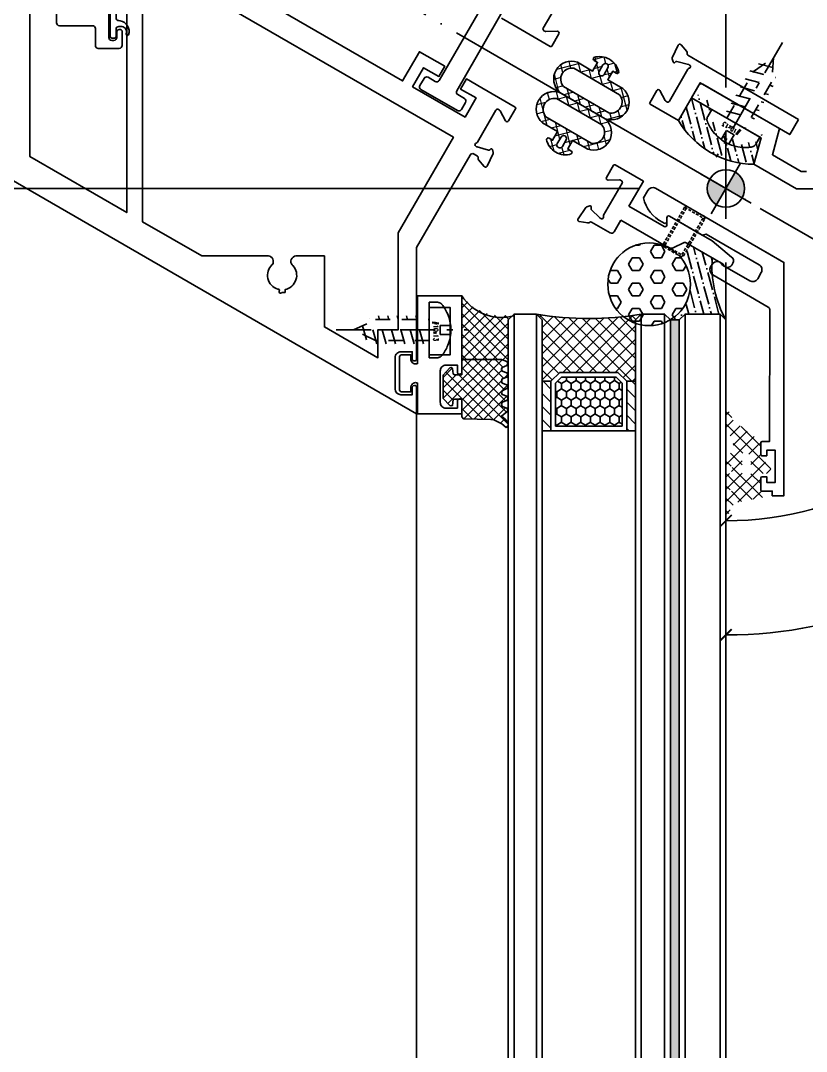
# Model space of a CAD drawing. Header units: millimetres. Extents: x -2069 to 10556, y -1036 to 8460.
# Drawn here: x 3002.9 to 3137.7, y 3566 to 3742.7 of the extents above; entities that cross this region are included whole.
import ezdxf

# ---------------------------------------------------------------- set-up
doc = ezdxf.new("R2010")
doc.units = ezdxf.units.MM
for name, pattern in [('ACAD_ISO04W100', [30, 24, -3, 0, -3]), ('CENTER-PISA', [11, 6, -2, 1, -2]), ('DASHED', [0.75, 0.5, -0.25]), ('HIDDEN-PISA', [4.5, 2.5, -2]), ('HIDDEN2', [0.1875, 0.125, -0.0625])]:
    doc.linetypes.add(name, pattern=pattern)
for name, color, linetype in [('AXIS', 1, 'ACAD_ISO04W100'), ('CW', 4, 'Continuous'), ('F-Alum', 4, 'Continuous'), ('F-center', 6, 'ACAD_ISO04W100'), ('F-Gaskets', 8, 'Continuous'), ('F-Glass', 5, 'Continuous'), ('F-seslants', 8, 'Continuous'), ('F_MISC', 8, 'Continuous'), ('GLAZING', 8, 'Continuous'), ('Hatch', 8, 'Continuous'), ('PJ', 4, 'Continuous'), ('TC', 4, 'Continuous')]:
    doc.layers.add(name, color=color, linetype=linetype)
doc.layers.add('Xref- ELE$0$Hatch', color=9, linetype='Continuous', lineweight=13)
doc.styles.add('Arial', font='arial.ttf')
doc.styles.add('F-simhei', font='')
doc.styles.add('ROMANS', font='simplex.shx', dxfattribs={"width": 0.8, "bigfont": 'hztxt.shx'})
doc.styles.get('F-simhei').set_extended_font_data('SimHei')
doc.dimstyles.new('1c', dxfattribs={"dimtxt": 3, "dimasz": 2, "dimexe": 1, "dimexo": 2, "dimgap": 1.5, "dimtad": 1, "dimdec": 0, "dimzin": 12, "dimdsep": 46, "dimtxsty": 'F-simhei', "dimblk": 'ARCHTICK', "dimcen": 1, "dimclrd": 1, "dimclre": 1, "dimclrt": 7, "dimadec": 0, "dimazin": 0, "dimtfac": 1, "dimtdec": 0, "dimtix": 1, "dimtofl": 0, "dimtmove": 0, "dimatfit": 3, "dimfxl": 1, "dimtolj": 1, "dimtzin": 0, "dimarcsym": 1})
doc.dimstyles.new('Arup4', dxfattribs={"dimscale": 5, "dimtxt": 1.2, "dimasz": 1, "dimexe": 1.5, "dimexo": 1.5, "dimgap": 1, "dimtad": 1, "dimdec": 0, "dimdsep": 46, "dimtxsty": 'Arial', "dimblk": 'OBLIQUE', "dimcen": 0, "dimclrd": 1, "dimclre": 1, "dimclrt": 7, "dimadec": 0, "dimazin": 0, "dimtfac": 1, "dimtdec": 0, "dimtix": 1, "dimtofl": 0, "dimtmove": 2, "dimatfit": 3, "dimfxl": 5, "dimtolj": 1, "dimtzin": 0, "dimlwd": -1, "dimlwe": -1, "dimarcsym": 0})
pattern_1 = [(104.9840000247482, (-34566.96264677101, 85149.19359571318), (-1.773074170029381, 1.789934143362438), [3.125, -0.625, 0, -0.625])]

# ---------------------------------------------------------------- blocks, each defined once
blk = doc.blocks.new('Xref- ELE$0$GAE0002', base_point=(-41818.77919855453, 17822.92139201999))
at = {"layer": 'Xref- ELE$0$Hatch'}
h = blk.add_hatch(dxfattribs=at)
h.set_pattern_fill('M_GASKET-PISA', color=256, pattern_type=2)
h.set_pattern_definition([(45, (-1214.761376000002, -14855.407933), (-1.060660171779821, 1.060660171779821), []), (135, (-1214.761376000002, -14855.407933), (-1.060660171779821, -1.060660171779821), [])])
edge = h.paths.add_edge_path(flags=16)
edge.add_line((-41815.07919855467, 17823.42139201995), (-41813.77919855462, 17823.42139201995))
edge.add_arc((-41813.77919855462, 17822.92139201995), 0.5, -90, 90, ccw=False)
edge.add_line((-41813.77919855462, 17822.42139201995), (-41815.07919855467, 17822.42139201995))
edge.add_arc((-41815.07919855467, 17822.92139201995), 0.5, 90, 270, ccw=False)
edge = h.paths.add_edge_path()
edge.add_line((-41813.27919855455, 17818.4213668968), (-41813.27919855462, 17821.42139201995))
edge.add_line((-41813.27919855462, 17821.42139201995), (-41814.97919855457, 17821.42139201995))
edge.add_line((-41814.97919855457, 17821.42139201995), (-41814.97919855457, 17820.72139202))
edge.add_arc((-41815.27919855458, 17820.72139201998), 0.3000000000174623, -115.05761541500061, 4.8635797611495946e-09, ccw=False)
edge.add_arc((-41813.09559109848, 17822.92139202004), 3.383607456175075, 133.070694364177, 226.9293056383509, ccw=False)
edge.add_arc((-41815.27919855466, 17825.12139202001), 0.3000000000240535, 2.084391326206969e-09, 115.0576154218833, ccw=False)
edge.add_line((-41814.97919855463, 17825.12139202002), (-41814.97919855457, 17824.42139201995))
edge.add_line((-41814.97919855457, 17824.42139201995), (-41813.27919855462, 17824.42139201995))
edge.add_line((-41813.27919855462, 17824.42139201995), (-41813.27919855468, 17827.42139201984))
edge.add_arc((-41810.27919855456, 17826.87139201984), 3.050000000114375, 10.388857815061783, 169.6111421849382, ccw=False)
edge.add_line((-41807.27919855445, 17827.42139201984), (-41807.27919855437, 17818.42139201997))
edge.add_arc((-41810.27919855451, 17818.97139202002), 3.050000000151531, 190.3888578138809, 349.6111421841629, ccw=False)
edge.add_line((-41812.07919855455, 17818.42136689683), (-41812.07919855467, 17827.42139201984))
edge.add_arc((-41810.27919855456, 17826.82523817369), 1.896153846257486, 18.324694090130095, 161.6753059098699, ccw=False)
edge.add_line((-41808.47919855445, 17827.42139201984), (-41808.47919855437, 17818.42139201996))
edge.add_arc((-41810.2791985545, 17819.01754586615), 1.896153846287313, 198.3246940877339, 341.6753059085472, ccw=False)
at = {"color": 0, "linetype": 'ByBlock'}
for points in [[(-41813.27919855455, 17818.4213668968), (-41813.27919855462, 17821.42139201995), (-41814.97919855457, 17821.42139201995), (-41814.97919855457, 17820.72139202, -0.548945891858276), (-41815.4062573781, 17820.44962731407, -0.4340790099980792), (-41815.40625737821, 17825.39315672591, -0.5489458918577889), (-41814.97919855463, 17825.12139202002), (-41814.97919855457, 17824.42139201995), (-41813.27919855462, 17824.42139201995), (-41813.27919855468, 17827.42139201984, -0.8333333333398008), (-41807.27919855445, 17827.42139201984), (-41807.27919855437, 17818.42139201997, -0.833333333342024), (-41813.27919855468, 17818.42139202007)], [(-41812.07919855455, 17818.42136689683), (-41812.07919855467, 17827.42139201984, -0.7222222222395137), (-41808.47919855445, 17827.42139201984), (-41808.47919855437, 17818.42139201996, -0.7222222222456893), (-41812.07919855467, 17818.42139202007)]]:
    blk.add_lwpolyline(points, format="xyb", dxfattribs=at)
blk.add_lwpolyline([(-41815.07919855467, 17823.42139201995), (-41813.77919855462, 17823.42139201995, -0.9999999999999999), (-41813.77919855462, 17822.42139201995), (-41815.07919855467, 17822.42139201995, -0.9999999999999999)], format="xyb", close=True, dxfattribs=at)
blk = doc.blocks.new('A$C08103915')
at = {"layer": 'Hatch'}
h = blk.add_hatch(dxfattribs=at)
h.set_pattern_fill('M_GASKET-PISA', color=256, style=0, pattern_type=2)
h.set_pattern_definition([(45, (45.74999999999977, 8.999999999998408), (-1.060660171779821, 1.060660171779821), []), (135, (45.74999999999977, 8.999999999998408), (-1.060660171779821, -1.060660171779821), [])])
edge = h.paths.add_edge_path()
edge.add_arc((-1.005758292417113, 2.700000001565058), 1.500000000000064, 269.9999999999914, 310.5724313148193)
edge.add_line((-0.03014508089836454, 1.560623478412708), (1.229683999648614, 2.639376524703948))
edge.add_arc((2.205297211167363, 1.500000001551598), 1.500000000000089, 89.99999999999142, 130.5724313148186, ccw=False)
edge.add_line((2.20529721116759, 3.000000001551598), (2.741785272946117, 3.00000000156524))
edge.add_arc((2.741785272946345, 6.00000000156524), 3.000000000000028, 269.9999999999956, 323.2382780301331)
edge.add_line((5.145179432466875, 4.204534459154274), (7.713046174758574, 7.641857975019775))
edge.add_arc((7.793159313408751, 7.58200912360553), 0.09999999999985255, 115.93827802975, 143.2382780298942, ccw=False)
edge.add_line((7.749419046879666, 7.671935699677306), (9.503507258835953, 8.525123814462859))
edge.add_arc((9.394279516007828, 8.750000003056812), 0.249999999999963, 295.9069544241082, 449.9999999998437)
edge.add_line((9.39427951600851, 9.000000003056812), (6.620583798811595, 9.000000003062269))
edge.add_line((6.620583798811595, 9.000000003062269), (4.773622509620282, 8.04671219667307))
edge.add_arc((3.62699862340969, 10.26825527831079), 2.499999999999945, 214.0621029693552, 297.299999999996, ccw=False)
edge.add_arc((1.307391891253701, 8.70000000312939), 0.2999999999997213, 34.06210296926611, 89.99999999978287)
edge.add_line((1.307391891254838, 9.000000003128662), (-1.589216802361761, 9.000000003135028))
edge.add_arc((-1.589216802362216, 8.750000003135028), 0.2499999999999152, 89.99999999989583, 256.4770942316625)
edge.add_line((-1.64767532243286, 8.506930874220416), (-0.02726917610675628, 8.096945104279257))
edge.add_arc((-0.05179766443939116, 7.999999999915417), 0.0999999999999834, -90.00000000013023, 75.80132993312759, ccw=False)
edge.add_line((-0.05179766443961853, 7.899999999915053), (-0.108955418213327, 7.899999999915053))
edge.add_arc((-0.1089554182137817, 10.39999999991505), 2.499999999999434, 215.2344178976467, 270.00000000001046, ccw=False)
edge.add_arc((-2.2326314786485, 8.900000003135574), 0.1000000000007252, 35.234417898605, 90.00000000078164)
edge.add_line((-2.232631478649864, 9.000000003135938), (-4.881168839528527, 9.000000003142304))
edge.add_arc((-4.881168839528982, 8.750000003142304), 0.2500000000000154, 89.99999999989578, 256.4770942317193)
edge.add_line((-4.939627359599399, 8.506930874227692), (-3.319221213273295, 8.096945104286533))
edge.add_arc((-3.34374970160593, 7.999999999922693), 0.0999999999999834, -90.00000000013023, 75.80132993312759, ccw=False)
edge.add_line((-3.343749701606157, 7.899999999922329), (-3.400907455379411, 7.899999999922329))
edge.add_arc((-3.400907455379865, 10.39999999992233), 2.499999999999949, 214.3262280799825, 270.0000000000104, ccw=False)
edge.add_arc((-5.548092091564513, 8.933849210224253), 0.1000000000000372, 34.32622808016425, 110.1544525972612)
edge.add_arc((-6.443927377176806, 11.37464398673728), 2.499999999999543, 265.3665045616222, 290.154452597025, ccw=False)
edge.add_line((-6.645881460149894, 8.88281442828611), (-8.091786761774756, 9.000000003144123))
edge.add_arc((-8.111982170071997, 8.750817047299279), 0.2499999999999778, 85.36650456163848, 250.7880419743665)
edge.add_line((-8.194248104436383, 8.514740119067937), (-7.412072788158412, 8.239907198840228))
edge.add_arc((-8.075076055456293, 6.352997909141777), 1.999999999999966, 8.473551534714375, 70.64005609634751, ccw=False)
edge.add_line((-6.096908078050546, 6.64770361517094), (-5.244518011203127, 2.024790390883936))
edge.add_arc((-4.749999999999773, 2.098627621301603), 0.5000000000001517, 188.4921821239047, 359.9999999997688)
edge.add_line((-4.249999999999773, 2.098627621299784), (-4.249999999999773, 2.700000001565058))
edge.add_arc((-3.949999999999818, 2.700000001565058), 0.3000000000000682, 90, 180.0000000000217, ccw=False)
edge.add_line((-3.949999999999818, 3.00000000156524), (-1.55130166063168, 3.00000000156524))
edge.add_arc((-1.55130166063168, 2.700000001565058), 0.3000000000000966, 2.7114310796605423e-11, 90, ccw=False)
edge.add_line((-1.251301660631498, 2.700000001565058), (-1.251301660631498, 1.400000001564877))
edge.add_arc((-1.051301660631452, 1.400000001564877), 0.1999999999999602, 180.0000000000408, 270)
edge.add_line((-1.051301660631452, 1.200000001565058), (-1.00575829241734, 1.200000001565058))
edge = h.paths.add_edge_path(flags=16)
edge.add_arc((-1.310476532774146, 5.200000001565058), 0.4999999999999456, 188.3111422397304, 269.9999999999739)
edge.add_line((-1.310476532774373, 4.700000001565058), (1.520024613216037, 4.700000001565058))
edge.add_arc((1.520024613216037, 5.200000001565058), 0.4999999999999762, 270, 323.238278030144)
edge.add_line((1.920590306469421, 4.900755744496564), (2.29411737345049, 5.400755744496564))
edge.add_arc((1.893551680196879, 5.700000001565058), 0.5000000000000022, 323.2382780301569, 450)
edge.add_line((1.893551680196879, 6.200000001565058), (-1.456559369031083, 6.200000001565058))
edge.add_arc((-1.456559369031311, 5.700000001565058), 0.4999999999998603, 89.99999999997395, 188.3111422397347)
edge.add_line((-1.95130821782368, 5.627725686498707), (-1.80522538156697, 5.127725686498707))
blk = doc.blocks.new('A$C57E61DF8')
at = {"layer": 'GLAZING'}
h = blk.add_hatch(dxfattribs=at)
h.set_pattern_fill('ANSI37', color=256, scale=10)
h.set_pattern_definition([(45, (33510.59369597723, 50850.56907076713), (-0.8838834764831844, 0.8838834764831844), []), (135, (33510.59369597723, 50850.56907076713), (-0.8838834764831844, -0.8838834764831843), [])])
h.paths.add_polyline_path([(0, -11.16902688858681), (-0.2901045945036458, -10.95144844270544), (-0.652735337644117, -10.1536608078095), (-0.9428399321477627, -10.0086085105504), (-1.305470675288234, -10.1536608078095), (-1.59557526979188, -10.95144844270544), (-1.958206012932351, -11.16902688858681), (-2.320836756065546, -10.95144844270544), (-2.610941350576468, -10.1536608078095), (-2.973572093709663, -10.0086085105504), (-3.336202836850134, -10.1536608078095), (-3.62630743135378, -10.95144844270544), (-3.988938174494251, -11.16902688858681), (-4.279042768997897, -10.95144844270544), (-5.004304255271563, -10.0086085105504), (-5.511987295663857, -10.66134384819452), (-6.164722633307974, -11.16902688858681), (-6.599879525070719, -11.16902688858681), (-6.889984119574365, -11.02397459133499), (-6.962510268203914, -10.80639614545362), (-6.309774930559797, -10.08113465917995), (-5.65703959291568, -8.703137835262169), (-5.584513444286131, -8.195454794869875), (-5.439461147034308, -3.481255134109233), (-5.149356552523386, -3.191150539598311), (-2.103258310184174, -3.191150539598311), (-2.103258310184174, -1.958206012939627), (-2.175784458813723, -1.740627567058254), (-3.191150539591035, -1.595575269799156), (-3.263676688220585, -1.377996823917783), (-3.191150539591035, -1.160418378036411), (-1.958206012932351, 0), (0, 0), (2.0307321615619, 0), (3.263676688227861, -1.160418378036411), (3.336202836850134, -1.377996823917783), (3.191150539598311, -1.595575269799156), (2.248310607443273, -1.740627567058254), (2.10325831019145, -1.958206012939627), (2.10325831019145, -3.191150539598311), (4.424095066256996, -3.191150539598311), (4.714199660767918, -3.481255134109233), (4.714199660767918, -10.0086085105504), (4.351568917634722, -10.95144844270544), (3.988938174494251, -11.16902688858681), (4.061464323123801, -11.16902688858681), (3.698833579990605, -10.95144844270544), (3.336202836850134, -10.1536608078095), (3.046098242346488, -10.0086085105504), (2.683467499206017, -10.1536608078095), (2.393362904702371, -10.95144844270544), (2.0307321615619, -11.16902688858681), (1.668101418428705, -10.95144844270544), (1.377996823917783, -10.1536608078095), (1.015366080784588, -10.0086085105504), (0.652735337644117, -10.1536608078095), (0.3626307431404712, -10.95144844270544)])
at = {"layer": 'GLAZING', "flags": 128}
blk.add_lwpolyline([(0, -11.16902688858681), (-0.2901045945036458, -10.95144844270544), (-0.652735337644117, -10.1536608078095), (-0.9428399321477627, -10.0086085105504), (-1.305470675288234, -10.1536608078095), (-1.59557526979188, -10.95144844270544), (-1.958206012932351, -11.16902688858681), (-2.320836756065546, -10.95144844270544), (-2.610941350576468, -10.1536608078095), (-2.973572093709663, -10.0086085105504), (-3.336202836850134, -10.1536608078095), (-3.62630743135378, -10.95144844270544), (-3.988938174494251, -11.16902688858681), (-4.279042768997897, -10.95144844270544), (-5.004304255271563, -10.0086085105504), (-5.511987295663857, -10.66134384819452), (-6.164722633307974, -11.16902688858681), (-6.599879525070719, -11.16902688858681), (-6.889984119574365, -11.02397459133499), (-6.962510268203914, -10.80639614545362), (-6.309774930559797, -10.08113465917995), (-5.65703959291568, -8.703137835262169), (-5.584513444286131, -8.195454794869875), (-5.439461147034308, -3.481255134109233), (-5.149356552523386, -3.191150539598311), (-2.103258310184174, -3.191150539598311), (-2.103258310184174, -1.958206012939627), (-2.175784458813723, -1.740627567058254), (-3.191150539591035, -1.595575269799156), (-3.263676688220585, -1.377996823917783), (-3.191150539591035, -1.160418378036411), (-1.958206012932351, 0), (0, 0), (2.0307321615619, 0), (3.263676688227861, -1.160418378036411), (3.336202836850134, -1.377996823917783), (3.191150539598311, -1.595575269799156), (2.248310607443273, -1.740627567058254), (2.10325831019145, -1.958206012939627), (2.10325831019145, -3.191150539598311), (4.424095066256996, -3.191150539598311), (4.714199660767918, -3.481255134109233), (4.714199660767918, -10.0086085105504), (4.351568917634722, -10.95144844270544), (3.988938174494251, -11.16902688858681), (4.061464323123801, -11.16902688858681), (3.698833579990605, -10.95144844270544), (3.336202836850134, -10.1536608078095), (3.046098242346488, -10.0086085105504), (2.683467499206017, -10.1536608078095), (2.393362904702371, -10.95144844270544), (2.0307321615619, -11.16902688858681), (1.668101418428705, -10.95144844270544), (1.377996823917783, -10.1536608078095), (1.015366080784588, -10.0086085105504), (0.652735337644117, -10.1536608078095), (0.3626307431404712, -10.95144844270544)], close=True, dxfattribs=at)
blk = doc.blocks.new('#10x13_Pan-flat-3')
at = {"color": 8, "linetype": 'HIDDEN-PISA'}
for p, q in [((-1.711377303647168, 10.79835977248877), (1.327780362582416, 11.6126996170351)), ((-2.400000006142363, 9.013843874672602), (1.996997242757061, 10.19201573984174)), ((-2.40000000505097, 7.413843874674058), (2.39999999407155, 8.700000001605076)), ((-2.400000003959576, 5.813843874675513), (2.399999995162943, 7.100000001606531)), ((-2.400000002875458, 4.213843874676968), (2.399999996247061, 5.500000001607987)), ((-2.400000001784065, 2.613843874678423), (2.399999997338455, 3.900000001609442)), ((-2.400000000699947, 1.013843874672602), (2.399999998429848, 2.300000001610897))]:
    blk.add_line(p, q, dxfattribs=at)
for points in [[(-1.790000000022701, -1.251464709639549e-09), (-1.790000006294576, 9.199999998738349), (-8.869392331689596e-09, 12.99999999994179), (1.78999999370717, 9.200000001175795), (1.789999999979045, 1.178705133497715e-09)], [(-0.7499999975334504, -3.659838021652831), (-0.7499999987630872, -1.850000000558794), (0.7500000012369128, -1.849999999540159), (0.7500000024665496, -3.659838020634197)]]:
    blk.add_lwpolyline(points, dxfattribs=at)
at = {"color": 32, "flags": 128}
blk.add_lwpolyline([(-4.750000000021828, -3.281456883996725e-09), (-4.749999999090505, -1.390168597587035, 0.02044951340221976), (-4.746657334493648, -1.471864103412372, 0.04398758774826101), (-4.716998160060029, -1.644951949376264, 0.0521855455310235), (-4.643293307010026, -1.839642807550263, 0.08249689016993748), (-4.4499858410054, -2.104325317188341, 0.02582980303273893), (-4.372616108048533, -2.172696028275823, 0.07268352806201751), (-2.617075641232077, -3.194163244705123, 0.09869610361643641), (0.08183213378651999, -3.69952322718018, 0.08249638678170287), (2.347977953162626, -3.295875031042669, 0.05218730035141757), (3.66753867942316, -2.666293208916613, 0.03066688341591993), (4.372616110929812, -2.172696022316813, 0.01330350973470385), (4.413354222931957, -2.138474128398229, 0.03657129110302831), (4.515303253050661, -2.033838485651358, 0.03475147926750673), (4.597077649370476, -1.921637741856102, 0.02182096229391937), (4.640176463399257, -1.845784510762314, 0.02280395151312757), (4.677971628436353, -1.76281944513903, 0.02280645284837659), (4.708056659233989, -1.676747445577348, 0.02181846118107081), (4.729386651873938, -1.592163116256415, 0.03475398225205351), (4.74792484894715, -1.454558013821952, 0.01610989314854271), (4.750000000909495, -1.390168591096881), (4.749999999978172, 3.194145392626524e-09)], format="xyb", close=True, dxfattribs=at)
at = {"layer": 'AXIS', "color": 8, "linetype": 'CENTER-PISA'}
blk.add_line((-1.088483259081841e-08, 15.98909419596748), (4.547473508864641e-09, -6.700000000018917), dxfattribs=at)
at = {"layer": 'Defpoints', "color": 8, "style": 'ROMANS', "oblique": 359.9999999998611, "width": 0.8000000000003463}
blk.add_text('#10x13', height=0.7499999999996133, rotation=180.00000003877, dxfattribs=at).set_placement((1.457142857638246, -0.7499999990250217))
blk = doc.blocks.new('_ArchTick')
at = {"color": 0, "linetype": 'ByBlock', "const_width": 0.15}
blk.add_lwpolyline([(-0.5, -0.5), (0.5, 0.5)], dxfattribs=at)
blk = doc.blocks.new('*D94')
at = {"layer": 'Defpoints', "color": 0, "transparency": 16777216}
for p in [(2824.56271550412, 3886.792292057549), (3150.554152633999, 3698.459650045662), (3123.874549498039, 3691.350093234008), (3143.349654216691, 3660.350149914254), (3123.874549492481, 2773.63015876375)]:
    blk.add_point(p, dxfattribs=at)
at = {"layer": 'Hatch', "color": 1, "lineweight": -2, "transparency": 16777216}
blk.add_line((3152.285924121789, 3697.459166405577), (3174.057791980352, 3684.881064871875), dxfattribs=at)
blk.add_arc((3123.874549498175, 3713.873061485658), 56.95596340048546, 269.999999999653, 329.9840000247449, dxfattribs=at)
at = {"layer": 'Hatch', "color": 1, "lineweight": -2, "transparency": 16777216, "xscale": 2, "yscale": 2, "zscale": 2}
for p, rotation in [((3173.191906236457, 3685.381306691918), 59.98400002474493), ((3123.87454949783, 3656.917098085172), 179.999999999653)]:
    blk.add_blockref('_ArchTick', p, dxfattribs=dict(at, rotation=rotation))
at = {"layer": 'Hatch', "color": 7, "transparency": 16777216, "insert": (3150.846006592606, 3667.142060119565), "char_height": 3, "attachment_point": 5, "rotation": 29.992000012198964, "style": 'F-simhei'}
blk.add_mtext('\\A1;59.98°', dxfattribs=at)
blk = doc.blocks.new('*D95')
at = {"layer": 'Defpoints', "color": 0, "transparency": 16777216}
for p in [(2824.562715504139, 3886.792292057538), (3147.931802031185, 3713.873061499711), (3177.931801947355, 3713.873061510257), (3150.554152634015, 3698.459650045644), (3177.514954480763, 3694.33824091825)]:
    blk.add_point(p, dxfattribs=at)
at = {"layer": 'Hatch', "color": 1, "lineweight": -2, "transparency": 16777216}
for p, q in [((3179.931801947355, 3713.87306151096), (3181.961345357187, 3713.873061511675)), ((3152.285924121805, 3697.459166405559), (3174.171077939726, 3684.815617005444))]:
    blk.add_line(p, q, dxfattribs=at)
blk.add_arc((3123.874549488475, 3713.873061491254), 57.08679586871226, 329.9840000247438, 2.014244770975892e-08, dxfattribs=at)
at = {"layer": 'Hatch', "color": 1, "lineweight": -2, "transparency": 16777216, "xscale": 2, "yscale": 2, "zscale": 2}
for p, rotation in [((3180.961345357187, 3713.873061511323), 90.00000002014247), ((3173.305192195831, 3685.315858825486), 239.9840000247438)]:
    blk.add_blockref('_ArchTick', p, dxfattribs=dict(at, rotation=rotation))
at = {"layer": 'Hatch', "color": 7, "transparency": 16777216, "insert": (3176.100148349737, 3699.871438565362), "char_height": 3, "attachment_point": 5, "rotation": 74.99200002244318, "style": 'F-simhei'}
blk.add_mtext('\\A1;30.02°', dxfattribs=at)
blk = doc.blocks.new('*U85')
at = {"linetype": 'Continuous'}
blk.add_hatch(color=4, dxfattribs=at).paths.add_polyline_path([(0.2230624387959921, 17.52000000138151), (801.6646927531938, 17.52000009516022), (801.6646927531938, 16.00000009515863), (0.2230624387959637, 16.00000000137992)])
at = {"layer": 'TC'}
h = blk.add_hatch(dxfattribs=at)
h.set_pattern_fill('ANSI37', color=256, scale=0.5, style=0)
h.set_pattern_definition([(45, (0, 4.000000008940781), (-1.122532015133644, 1.122532015133644), []), (135, (0, 4.000000008940781), (-1.122532015133644, -1.122532015133644), [])])
edge = h.paths.add_edge_path()
edge.add_line((9.223057821582643, 4.000000003515872), (9.223057821582643, -2.999999998384396))
edge.add_line((9.223057821582643, -2.999999998384396), (10.72305782158264, -4.499999998384396))
edge.add_line((10.72305782158264, -4.499999998384396), (10.72305782158264, -5.999999995153189))
edge.add_line((10.72305782158264, -5.999999995153189), (0.2230624387957505, -5.999999995153189))
edge.add_line((0.2230624387957505, -5.999999995153189), (-0.7769375612042495, -6.999999995153189))
edge.add_arc((-52.51620980734808, 2.000000003114163), 52.51620980734807, 350.1321876643763, 369.8678123356237)
edge.add_line((-0.7769375612042495, 11.00000000138152), (0.2230624387957505, 10.00000000138152))
edge.add_line((0.2230624387957505, 10.00000000138152), (10.72305782158264, 10.00000000138152))
edge.add_line((10.72305782158264, 10.00000000138152), (10.72305782158264, 8.500000004612723))
edge.add_line((10.72305782158264, 8.500000004612723), (9.223057821582643, 7.000000004612723))
edge.add_line((9.223057821582643, 7.000000004612723), (9.223057821582643, 4.000000003515872))
h = blk.add_hatch(dxfattribs=at)
h.set_pattern_fill('ANSI31', color=256, scale=0.5, style=0)
h.set_pattern_definition([(45, (0, 4.000000008940781), (-1.122532015133644, 1.122532015133644), [])])
h.paths.add_polyline_path([(19.22305782158264, 8.500000001381515), (10.72305782158264, 8.500000013268838), (10.72305782158264, 10.00000001650005), (19.22305782158264, 10.00000000461272)])
h = blk.add_hatch(dxfattribs=at)
h.set_pattern_fill('ANSI31', color=256, scale=0.5, style=0)
h.set_pattern_definition([(45, (0, 4.000000006228326), (-1.122532015133644, 1.122532015133644), [])])
h.paths.add_polyline_path([(19.22305782158264, 8.500000010037631), (10.72305782158264, 8.500000021924954), (10.72305782158264, 10.00000002515616), (19.22305782158264, 10.00000001326884)])
h = blk.add_hatch(dxfattribs=at)
h.set_pattern_fill('HONEY', color=256, scale=0.3, style=0)
h.set_pattern_definition([(0, (0, 4.000000008940781), (1.42875, 0.8248889999999999), [0.9524999999999999, -1.905]), (120, (0, 4.000000008940781), (-1.428749829302342, 0.8248892956570172), [0.9524999999999986, -1.904999999999997]), (59.99999999999999, (0, 4.000000008940781), (1.706976584081587e-07, 1.649778295657017), [-1.905, 0.9524999999999999])])
h.paths.add_polyline_path([(10.02305782158533, 6.668629163378903), (11.05442867148713, 7.70000001328048), (18.42305782158701, 7.70000001328048), (18.42305782158701, -3.699999998396038), (11.05442867148713, -3.699999998396038), (10.02305782158533, -2.66862914849446)])
h = blk.add_hatch(dxfattribs=at)
h.set_pattern_fill('ANSI31', color=256, scale=0.5, style=0)
h.set_pattern_definition([(45, (0, -2.712454261200037e-09), (-1.122532015133644, 1.122532015133644), [])])
h.paths.add_polyline_path([(19.22305782158264, -4.499999995153189), (10.72305782158264, -4.500000007040512), (10.72305782158264, -6.000000010271719), (19.22305782158264, -5.999999998384396)])
at = {"color": 4, "linetype": 'Continuous'}
blk.add_lwpolyline([(0.2230624387959921, 17.52000000138151), (801.6646927531938, 17.52000009516022), (801.6646927531938, 16.00000009515863), (0.2230624387959637, 16.00000000137992)], close=True, dxfattribs=at)
at = {"layer": 'F-Glass'}
for points in [[(801.664692753194, 17.52000009515863), (0.2230624387959885, 17.52000000138151), (-0.7769375612040115, 18.52000000138151), (-0.7769375612040115, 24.52000000138151), (0.2230624387959885, 25.52000000138151), (801.664692753194, 25.52000009515863)], [(801.6646927531938, 10.00000010381474), (0.2230624387957505, 10.00000001003763), (-0.7769375612042495, 11.00000001003763), (-0.7769375612042495, 15.00000000138152), (0.2230624387957505, 16.00000000138152), (801.6646927531938, 16.00000009515863)], [(801.6646927531938, -5.999999901372894), (0.2230624387957505, -5.999999995153189), (-0.7769375612042495, -6.999999995153189), (-0.7769375612042495, -10.82826643955912), (0.2230624387957505, -11.82826643955912), (801.6646927531938, -11.82826634577882)]]:
    blk.add_lwpolyline(points, dxfattribs=at)
at = {"layer": 'PJ'}
blk.add_lwpolyline([(9.223057821582643, 4.000000003515872), (9.223057821582643, -2.999999998384396), (10.72305782158264, -4.499999998384396), (10.72305782158264, -5.999999995153189), (0.2230624387957505, -5.999999995153189), (-0.7769375612042495, -6.999999995153189, 0.08632639570597918), (-0.7769375612042495, 11.00000000138152), (0.2230624387957505, 10.00000000138152), (10.72305782158264, 10.00000000138152), (10.72305782158264, 8.500000004612723), (9.223057821582643, 7.000000004612723)], format="xyb", close=True, dxfattribs=at)
for points in [[(19.22305782158264, 8.500000001381515), (10.72305782158264, 8.500000013268838), (10.72305782158264, 10.00000001650005), (19.22305782158264, 10.00000000461272)], [(19.22305782158264, 8.500000010037631), (10.72305782158264, 8.500000021924954), (10.72305782158264, 10.00000002515616), (19.22305782158264, 10.00000001326884)], [(19.22305782158264, -4.499999995153189), (10.72305782158264, -4.500000007040512), (10.72305782158264, -6.000000010271719), (19.22305782158264, -5.999999998384396)]]:
    blk.add_lwpolyline(points, close=True, dxfattribs=at)
at = {"layer": 'PJ', "ltscale": 3}
for points in [[(9.223057821582643, 7.000000013268838), (10.72305782158264, 8.500000013268838), (19.22305782158264, 8.500000013268838), (19.22305782158264, -4.499999998384396), (10.72305782158264, -4.499999998384396), (9.223057821582643, -2.999999998384396)], [(10.02305782158533, 6.668629163378903), (11.05442867148713, 7.70000001328048), (18.42305782158701, 7.70000001328048), (18.42305782158701, -3.699999998396038), (11.05442867148713, -3.699999998396038), (10.02305782158533, -2.66862914849446)]]:
    blk.add_lwpolyline(points, close=True, dxfattribs=at)
at = {"layer": 'TC', "color": 9, "linetype": 'Continuous'}
for p, q in [((-0.7769375612040115, 24.52000000138151), (801.664692753194, 24.52000009515863)), ((-0.7769375612040115, 18.52000000138151), (801.664692753194, 18.52000009515863)), ((-0.7769375612042495, 15.00000000138152), (801.6646927531938, 15.00000009515863)), ((-0.7769375612042495, 11.00000001003763), (801.6646927531938, 11.00000010381474)), ((-0.7769375612042495, -6.999999995153189), (801.6646927531938, -6.999999901372894)), ((-0.7769375612042495, -10.82826643955912), (801.6646927531938, -10.82826634577882))]:
    blk.add_line(p, q, dxfattribs=at)
blk = doc.blocks.new('A$C714F5CF6')
at = {"ltscale": 0.5}
h = blk.add_hatch(color=7, dxfattribs=at)
edge = h.paths.add_edge_path()
edge.add_line((0, 3.21222950972151), (0, 0))
edge.add_line((0, 0), (3.212229509372264, 0))
edge.add_ellipse((0, 0), major_axis=(-2.271389268935526, 2.271389268935526), ratio=0.9999999999934978, start_angle=225.0000000001863, end_angle=314.9999999998137)
edge = h.paths.add_edge_path()
edge.add_line((0, 0), (-3.212229509372264, 0))
edge.add_ellipse((0, 0), major_axis=(-2.271389268935526, 2.271389268935526), ratio=0.9999999999934978, start_angle=45.00000000018628, end_angle=134.9999999998137)
edge.add_line((0, -3.21222950972151), (0, 0))
at = {"color": 7, "ltscale": 0.5}
for p, q in [((0, 5.012234860099852), (0, -5.012234860099852)), ((5.012234859634191, 0), (-5.012234859634191, 0))]:
    blk.add_line(p, q, dxfattribs=at)
blk.add_circle((0, 0), 3.212229509400538, dxfattribs=at)
blk = doc.blocks.new('*D109')
at = {"layer": 'Defpoints', "color": 0, "transparency": 16777216}
for p in [(3177.931801947349, 3713.8730615028), (3851.714784255661, 3713.873061747496), (3123.874549497758, 3691.350093232366), (3162.138855772441, 3647.59733891757), (3123.874549497758, 2889.908462917968)]:
    blk.add_point(p, dxfattribs=at)
at = {"layer": 'Hatch', "color": 1, "lineweight": -2, "transparency": 16777216}
blk.add_arc((3123.874549497759, 3713.873061483168), 76.52861253331827, 270, 2.080791539071924e-08, dxfattribs=at)
at = {"layer": 'Hatch', "color": 1, "lineweight": -2, "transparency": 16777216, "xscale": 2, "yscale": 2, "zscale": 2}
for p, rotation in [((3200.403162031077, 3713.87306151096), 90.00000002080792), ((3123.874549497759, 3637.34444894985), 180)]:
    blk.add_blockref('_ArchTick', p, dxfattribs=dict(at, rotation=rotation))
at = {"layer": 'Hatch', "color": 7, "transparency": 16777216, "insert": (3175.855212510725, 3661.892398489079), "char_height": 3, "attachment_point": 5, "rotation": 45.00000001040395, "style": 'F-simhei'}
blk.add_mtext('\\A1;90.00°', dxfattribs=at)
blk = doc.blocks.new('_OBLIQUE')
at = {"color": 0, "linetype": 'ByBlock'}
blk.add_line((-0.5, -0.5), (0.5, 0.5), dxfattribs=at)
blk = doc.blocks.new('*D131')
at = {"color": 1, "linetype": 'Continuous', "transparency": 16777216}
for p, q in [((2430.687250839549, 3853.873061335585), (2350.848315927792, 3853.873061335585)), ((2365.848315927792, 3713.873061485892), (2365.848315927792, 3853.873061335585)), ((3108.87454949776, 3713.873061485893), (2350.848315927792, 3713.873061485892))]:
    blk.add_line(p, q, dxfattribs=at)
at = {"layer": 'Defpoints', "color": 0, "transparency": 16777216}
for p in [(2365.848315927792, 3853.873061335585), (2445.687250839549, 3853.873061335585), (3123.87454949776, 3713.873061485893)]:
    blk.add_point(p, dxfattribs=at)
at = {"color": 1, "transparency": 16777216, "xscale": 10, "yscale": 10, "zscale": 10}
for p, rotation in [((2365.848315927792, 3853.873061335585), 90), ((2365.848315927792, 3713.873061485892), 270)]:
    blk.add_blockref('_OBLIQUE', p, dxfattribs=dict(at, rotation=rotation))
at = {"color": 7, "transparency": 16777216, "insert": (2349.721440075133, 3783.873061410737), "char_height": 12, "attachment_point": 5, "rotation": 90, "style": 'Arial'}
blk.add_mtext('\\A1;140', dxfattribs=at)

msp = doc.modelspace()

# ---------------------------------------------------------------- hatches: boundary and pattern name
at = {"layer": 'F-seslants'}
h = msp.add_hatch(dxfattribs=at)
h.set_pattern_fill('ANSI36', color=256, scale=10, angle=59.98400002474821)
h.set_pattern_definition(pattern_1)
h.paths.add_polyline_path([(3121.171337525338, 3726.197533287041, -0.02582980297440925), (3121.138546065672, 3726.29543808691, -0.08249689016993748), (3121.103569147238, 3726.621323377305, -0.05218554553102349), (3121.137141675097, 3726.826773665683, -0.04398758774826101), (3121.19804599799, 3726.991484723301, -0.0204495134361547), (3121.236019141012, 3727.063895837848), (3121.931439608747, 3728.267623005218), (3118.468644798467, 3730.268158053329), (3115.721306326765, 3725.512695553338, 0.2608104144078784), (3128.690366152845, 3718.020175740619), (3130.157354175766, 3723.515325714812), (3129.461933708047, 3722.3115985475, -0.01610989316636307), (3129.427926581456, 3722.256882742058, -0.03475398225205351), (3129.343038793929, 3722.147006027077, -0.02181846118107081), (3129.282256838495, 3722.084435816542, -0.02280645284837659), (3129.213149825468, 3722.024957089783, -0.02280395151312758), (3129.138920935414, 3721.972025544411, -0.02182096229391937), (3129.063657328353, 3721.927905142204, -0.03475147926750674), (3128.936722540034, 3721.87165909063, -0.03657129110302829), (3128.796103203861, 3721.832055747745, -0.0133035096243883), (3128.743709431389, 3721.822802405062, -0.03066688343163973), (3127.886274979609, 3721.748112856076, -0.05218730035141757), (3126.428743002049, 3721.863066392023, -0.08249638678170287), (3124.264597935701, 3722.647174084047, -0.09869610361643641), (3122.180454367832, 3724.43486462731, -0.0726835280703614)])
h = msp.add_hatch(dxfattribs=at)
h.set_pattern_fill('ANSI36', color=256, scale=10, angle=59.98400002474821)
h.set_pattern_definition(pattern_1)
h.paths.add_polyline_path([(3114.33737683711, 3691.367265891055), (3114.354549498064, 3691.350093230109), (3115.874549498067, 3691.350093231192), (3116.874549497706, 3692.350093231552), (3122.874549497702, 3692.35009323366), (3123.874549498065, 3691.35009323401, -0.108700271728402), (3121.528050882853, 3699.111506910745, -0.38366498551135), (3121.250737482676, 3700.420193284365), (3121.473636944649, 3700.806017617139, -0.0157503687940426), (3121.52631394628, 3701.993316687601), (3117.68552247317, 3704.212228975347), (3116.596449728453, 3702.327115564328), (3116.141073873814, 3702.205234256378), (3115.770763450525, 3702.419170981209, -0.485481439502047)])
h = msp.add_hatch(dxfattribs=at)
h.set_pattern_fill('ANSI37', color=256, scale=9.999999999999995, angle=90.00000002017704)
h.set_pattern_definition([(135.000000020177, (-47801.78556380263, 37169.13269824969), (-0.8838834761719198, -0.8838834767944497), []), (225.0000000201769, (-47801.78556380263, 37169.13269824969), (0.8838834767944489, -0.8838834761719199), [])])
edge = h.paths.add_edge_path()
edge.add_ellipse((3085.335272880099, 3700.201286771074), major_axis=(0.4232831594870979, 8.13579699735775), ratio=0.9999999999998387, start_angle=125.97270517974829, end_angle=191.3846610702238, ccw=False)
edge.add_line((3078.502361038617, 3695.764883139466), (3078.502361042181, 3684.57227260378))
edge.add_line((3078.502361042198, 3684.572272603779), (3086.526283055057, 3684.57227260663))
edge.add_line((3086.526283055048, 3684.572272606643), (3086.526283052748, 3692.142015328623))
at = {"layer": 'Hatch'}
h = msp.add_hatch(dxfattribs=at)
h.set_pattern_fill('HEX', color=256, scale=10, angle=59.98400002474821)
h.set_pattern_definition([(59.98400002474821, (-34566.96264677101, 85149.19359571318), (-1.874697627469522, 1.083055310480561), [1.25, -2.499999999999999]), (179.9840000247482, (-34566.96264677101, 85149.19359571318), (-0.0006045988450481543, -2.165063425043303), [1.249999999999997, -2.499999999999994]), (119.9840000247482, (-34566.33734449596, 85150.27595289305), (-1.87530222631457, -1.082008114562741), [1.25, -2.5])])
edge = h.paths.add_edge_path()
edge.add_arc((3110.704234976401, 3697.457374158489), 7.091483518212044, 0, 360)

# ---------------------------------------------------------------- linework, layer by layer
at = {"color": 8, "linetype": 'DASHED'}
for p, q in [((3116.787146552205, 3710.653331994491), (3120.250689527785, 3708.65236471432)), ((3117.0757751335, 3710.486584721146), (3113.254788060822, 3703.872706989859)), ((3119.962060946491, 3708.819111987666), (3116.141073873814, 3702.205234256378)), ((3113.132906752873, 3704.328082844498), (3116.596449728453, 3702.327115564328))]:
    msp.add_line(p, q, dxfattribs=at)
at = {"color": 251, "linetype": 'HIDDEN2', "ltscale": 120, "true_color": 0x636466}
msp.add_xline((3123.874549497758, 474.5296997803487), (0, 1), dxfattribs=at)
at = {"color": 8, "linetype": 'DASHED'}
msp.add_lwpolyline([(3120.250689527785, 3708.65236471432), (3120.128808219839, 3709.107740568967), (3117.242522406848, 3710.775213302446), (3116.787146552205, 3710.653331994491), (3113.132906752873, 3704.328082844498), (3113.254788060822, 3703.872706989859), (3116.141073873814, 3702.205234256378), (3116.596449728453, 3702.327115564328)], close=True, dxfattribs=at)
at = {"layer": 'CW'}
msp.add_lwpolyline([(3105.860922472072, 3708.445018547874), (3113.967193143213, 3703.761842247905, 0.2535998008637027), (3114.919944338059, 3703.735968346087), (3116.589492556515, 3704.583154271304, -0.2535998008634184), (3117.065868153934, 3704.570217320388), (3123.427778332531, 3700.894797613888, 0.6457513110634008), (3124.878815688095, 3700.749432513957), (3125.072019599422, 3701.083855798418, 0.3812640285024388), (3124.855570977903, 3702.126837273591), (3121.519933548112, 3704.884219742238), (3114.176889283694, 3709.126462848148, 0.5773502691902374), (3113.726816749358, 3708.866780900635), (3113.726462051375, 3707.596610357932, -0.5773502691789958), (3113.276389517054, 3707.336928410444), (3107.236611119349, 3710.826245266612)], format="xyb", dxfattribs=at)
at = {"layer": 'F-Alum'}
msp.add_line((3070.810635183058, 3675.4527733145, 0.112145194352253), (3070.810635499349, 2777.161958138407, 0.112145194352253), dxfattribs=at)
for points in [[(2863.874549460106, 3794.787747660032), (3070.810627483692, 3675.236085061512), (3070.810627481629, 3679.858511680032, 0.3603184586566609), (3070.431540420519, 3680.106786328603, 0.3483424863932431), (3070.072728674883, 3679.858511679744), (3070.072728675382, 3678.520612872981), (3068.121133448399, 3678.520612872296, -0.4142135623732078), (3067.121133448039, 3679.520612871938), (3067.121133446127, 3684.899600939354, -0.4142135623767644), (3068.121133445799, 3685.899600939712), (3070.072728672767, 3685.899600940373), (3070.072728673242, 3684.56170213367, 0.3614188195622616), (3070.441029738856, 3684.316469736501, 0.362149945380109), (3070.810627479983, 3684.561702133965), (3070.810627471373, 3703.748091651147, -0.1317235214152546), (3070.810627471373, 3703.748091651147), (3079.9709856313, 3719.60407014365, -0.4142135623730951), (3080.654049413269, 3719.786892105576), (3081.260169434015, 3719.436722831555, -0.3595080000050208), (3081.393561477883, 3719.07873370772, 0.2637249999957617), (3081.447158887609, 3718.787738310746), (3082.411904504183, 3717.637347037838, 0.08748899999926876), (3082.49169910175, 3717.570353447599, 0.4142139999922937), (3082.901537370938, 3717.680046624746, 0.0218199999991916), (3082.913628548574, 3717.703257755578), (3083.917767047192, 3719.855070674321, 0.1763269999977475), (3083.935709518793, 3720.059496866354), (3083.802705494589, 3720.556429952711, 0.1989119999937815), (3083.709554235948, 3720.677897312453, 0.06554300000265326), (3083.661323601507, 3720.697890805225, 0.2679490000043043), (3083.46812397885, 3720.646181016217), (3083.34432904211, 3720.522455113247, -0.2679489999930053), (3083.151129369458, 3720.470745237628), (3081.169333743629, 3721.002358968479, -0.06554300000210941), (3081.096987866986, 3721.032349337511), (3080.958370213101, 3721.112431897978, -0.0005211277992409814), (3080.957468282973, 3721.112954218011, -0.6877325381653175), (3081.046762351623, 3721.666072328203, 0.213421999999727), (3081.245208398605, 3721.80966608655), (3084.423137829685, 3727.310453264325, -0.4142139999965558), (3084.832976098879, 3727.420146441481), (3085.024272599547, 3727.309630117205, -0.1378519999943811), (3085.137623813312, 3727.193418921696), (3086.071852845248, 3725.479102286858, 0.5854977655313112), (3086.595042306686, 3725.472584378899), (3087.798077370682, 3727.554959081619, 0.414213562373095), (3087.7249485859, 3727.828184594409), (3082.010102676207, 3731.129780606696)], [(3021.084279119708, 3766.328009793831), (3021.084279132533, 3733.910255794668), (3021.084279141437, 3709.738557482882), (3004.466544578666, 3719.338999390227), (3004.466544570437, 3742.052070510537), (3004.46654456367, 3761.202731132973, -0.4142135623730994)], [(3105.860922472072, 3708.445018547874), (3104.71598628624, 3706.46320918836, -0.4142135623049005), (3104.032922504372, 3706.280387226376), (3100.829145354878, 3708.131281900076, 0.3595081371707617), (3100.452386139633, 3708.068018721491, -0.2637249999956934), (3100.173522734917, 3707.969093472427), (3098.695027468524, 3708.230217835053, -0.08748900000110169), (3098.597131920828, 3708.265879869185, -0.414214000000818), (3098.487438743668, 3708.675718138364, -0.0218199999991916), (3098.501506911619, 3708.697787117082), (3099.864048681123, 3710.642542342835, -0.1763269999970842), (3100.032181459473, 3710.760200190498), (3100.529114509262, 3710.893204351326, -0.198911999996341), (3100.680872798927, 3710.873181914005, -0.06554299999994298), (3100.72228523741, 3710.841386571738, -0.2679489999965194), (3100.773995163039, 3710.648186985649), (3100.72864843564, 3710.479139774068, 0.2679490000007903), (3100.780358311239, 3710.285940101411), (3102.230836795027, 3708.834651284706, 0.06554300000034483), (3102.29295552779, 3708.786958401175), (3102.431933913007, 3708.70666743801, 0.4142139999965558), (3102.841772182177, 3708.816360615168, 0.2134220000012545), (3102.8670410804, 3709.060002737525, -0.2134219999990182), (3102.892309978626, 3709.303644859888), (3106.070239409682, 3714.804432037678, 0.4142140000029491), (3105.96054623253, 3715.214270306842), (3105.769249731845, 3715.324786631132, 0.1378519999999419), (3105.611954675368, 3715.364933920295), (3103.660171848166, 3715.317931749591, -0.5854977655323537), (3103.393183720877, 3715.767917344469), (3104.596218784835, 3717.850292047136, -0.4142135623219491), (3104.869444297593, 3717.923420831919), (3109.718404486204, 3715.122066626509), (3107.236611119349, 3710.826245266612)], [(3130.651313865021, 3703.028650422443), (3133.824884992031, 3701.195206451569), (3133.824885006105, 3661.19520645157), (3131.824857814614, 3661.199241373281), (3131.82644049477, 3661.999239807121), (3130.071405407215, 3662.002800837536, -0.4142135623806517), (3129.871801468666, 3662.203196116256), (3129.875857086607, 3664.253192104456, -0.4142135623665316), (3130.076252365326, 3664.452796043031), (3130.876250799779, 3664.451213362832), (3130.874371367008, 3663.50121522197), (3132.329407043228, 3663.49824769653), (3132.340287969615, 3668.998236933418), (3130.885252293473, 3669.001204458787), (3130.88337286074, 3668.051206317903), (3130.083374426228, 3668.05278899806, -0.4142135623932316), (3129.883770487665, 3668.253184276755), (3129.887826105784, 3670.303180265061, -0.4142135623609854), (3130.08822138448, 3670.502784203625), (3131.343257450431, 3670.500212348265), (3131.394831085624, 3693.115110642528, 0.2684855002917078), (3131.144953295831, 3693.549193769459), (3121.616381406529, 3699.054065720427, -0.4142135623730284), (3121.250737482676, 3700.420193284365), (3121.500858392698, 3700.853136156313, -0.618033988750209), (3123.28646903897, 3700.74545783936), (3127.96225225953, 3698.044151893548, 0.4142135623723339), (3129.328379823468, 3698.409795817401), (3129.928670007514, 3699.448858710066, 0.4142135623746174), (3129.563026083665, 3700.814986274009), (3120.471225569236, 3706.067525502041), (3119.788161787267, 3705.884703540115), (3114.176889010596, 3709.126463005897, 0.5773502691897603), (3113.726816476303, 3708.866781058427), (3113.726623004666, 3708.173960762409, -0.5773502691899626), (3113.276550470358, 3707.914278814914), (3112.976598849966, 3708.087567664588, -0.2206564983027841), (3109.718310327034, 3712.279728358455), (3110.449257374788, 3713.544949703079, -0.4142135623731195), (3111.815384938725, 3713.910593626932), (3133.824884992031, 3701.195206451569)], [(3070.982159675081, 3675.23608061336), (3078.548197640012, 3675.236080613318), (3078.548399009261, 3677.565748275877, 0.3603179627807953), (3078.169312132023, 3677.814022328571, 0.3483424863932431), (3077.810500386388, 3677.565747679699), (3077.810500386884, 3676.227848872933), (3075.858905159899, 3676.227848872244, -0.4142135623732078), (3074.858905159533, 3677.227848871903), (3074.858905157638, 3682.606836939321, -0.4142135623767644), (3075.858905157307, 3683.606836939673), (3077.810500384274, 3683.606836940331), (3077.810500384741, 3682.268938133631, 0.3614188195622616), (3078.178801450351, 3682.023705736453, 0.3621494252647427), (3078.548399009284, 3682.268937523511), (3078.548399009373, 3695.47806892333), (3070.983162400165, 3695.478068923361), (3070.98231113754, 3683.871077458884, -0.4819530223735654), (3069.813021482435, 3684.491263638729), (3069.81302148211, 3685.385854194254), (3068.361426255136, 3685.385854193767, 0.4142135623756724), (3067.861426255296, 3684.885854193594), (3067.861426257206, 3679.506866126176, 0.4142135623694411), (3068.361426257396, 3679.00686612635), (3069.813021484365, 3679.006866126858), (3069.813021484021, 3679.90266785963, -0.4780961258242), (3070.982192273943, 3680.525852187662), (3070.982159675081, 3675.23608061336)]]:
    msp.add_lwpolyline(points, format="xyb", dxfattribs=at)
at = {"layer": 'F-Alum', "flags": 128}
for points in [[(3009.035435045222, 3787.147541488774), (3009.035435061006, 3742.27552308886, 0.414213562372367), (3009.535435061213, 3741.775523088991), (3015.203743982411, 3741.775523091223, -0.4142135623723672), (3015.703743982522, 3741.275523091392), (3015.703743983568, 3738.397443864311, 0.4142135623747425), (3016.20374398375, 3737.897443864515), (3019.789130135277, 3737.897443865734, 0.4142135623736281), (3020.289130135041, 3738.397443865892), (3020.289130134228, 3740.807214171942, 0.4142135623747425), (3019.989130134078, 3741.107214171841, 0.4499788340619634), (3019.372052903889, 3740.807214171629), (3019.372052904291, 3739.773059711064, -0.4142135623688695), (3018.872052904493, 3739.27305971085), (3018.496437058987, 3739.273059710724, -0.4142135623716423), (3017.996437058843, 3739.773059710556), (3017.996437057211, 3744.475523092308, -0.4142135623745478)], [(3088.235900613868, 3741.391637406082), (3088.235900613868, 3741.391637406082), (3093.727808454633, 3738.218837769247, 0.4142135623219491), (3094.001033967391, 3738.29196655403), (3095.204069031349, 3740.374341256697, 0.5854977655323537), (3094.93708090406, 3740.824326851576), (3092.985298076858, 3740.777324680872, -0.1378519999999419), (3092.828003020381, 3740.817471970034), (3092.636706519696, 3740.927988294324, -0.4142140000029491), (3092.527013342545, 3741.337826563489), (3095.7049427736, 3746.838613741278, 0.2134219999990182)]]:
    msp.add_lwpolyline(points, format="xyb", dxfattribs=at)
at = {"layer": 'F-Alum'}
for points in [[(3082.010102676207, 3731.129780606696), (3082.010102676207, 3731.129780606696), (3082.010102676202, 3731.129780606702), (3082.010102676202, 3731.129780606702), (3082.010102676202, 3731.129780606702), (3082.010102676202, 3731.129780606702), (3079.363660935448, 3732.658689983444), (3078.360964366306, 3730.923088060777), (3081.007406107075, 3729.394178684044), (3079.114027227179, 3726.116864164856), (3070.124410318951, 3731.310369607486), (3072.017789198891, 3734.587684126677), (3074.622077899996, 3733.083127516359), (3075.624729782151, 3734.818755255699), (3071.28882468526, 3737.323705905953), (3068.392642363165, 3732.310851207087), (3068.392642363165, 3732.310851207087), (3023.763746514177, 3758.093975878448)], [(3137.690366153345, 3716.814496471598), (3136.774417363762, 3716.814496471247), (3131.854282998517, 3719.656969611702), (3133.05404503676, 3724.148924418781), (3119.467962871723, 3731.99791202182), (3117.983460034882, 3729.428335085552), (3129.898281533498, 3722.544872649598), (3128.690366152849, 3718.020175740626), (3135.970120817742, 3713.814496470924), (3140.690366156428, 3713.814496472766)], [(3073.185762963944, 3685.336525180719), (3072.983091336739, 3685.336525180709), (3072.983091336783, 3693.478068923348), (3076.548399009371, 3693.478068923338), (3076.54839900931, 3685.336468869684), (3073.185762963944, 3685.336525180719), (3073.185762963944, 3685.336525180719)]]:
    msp.add_lwpolyline(points, dxfattribs=at)
for points in [[(3023.763746515826, 3753.474428751097), (3023.763746532393, 3708.190568439474), (3023.763746532393, 3708.190568439474), (3023.763746532393, 3708.190568439474), (3033.94801047398, 3702.30688832827, -0.001343357152830986), (3045.139909894571, 3702.331706785051, -0.5385290685890692), (3046.175128753332, 3701.057215189244, -0.1914545974145042), (3046.027768339439, 3700.826554025512, 0.5753674053899545), (3046.994497243172, 3696.613372975726, -0.750916684608722), (3047.238698262806, 3696.30066587006, 0.9828373752659911), (3047.70661954123, 3696.050922413224, 0.06139491508169652), (3048.238964473148, 3696.057485152573), (3048.238424325642, 3696.55201239266, 0.5795967532811561), (3049.594041378411, 3700.673306663748, -0.06635213383699295), (3049.335011882248, 3700.944751348426, -0.5866754733801788), (3050.343819653927, 3702.331706786894, -9.391089595755726e-07), (3054.987278957661, 3702.331706788513), (3054.987278961798, 3690.152026055837), (3064.159000459961, 3684.853314664038), (3064.159000458175, 3689.675313673976), (3067.659026063699, 3689.675315002482), (3067.65902605652, 3706.289009290374), (3077.11305994698, 3722.653321189286)], [(3136.342569225573, 3725.725635789074), (3119.681502167024, 3735.351111862321), (3117.337125416276, 3736.705511448597, -0.3595081371707617), (3117.203733246193, 3737.063500645358, 0.2637249999956934), (3117.150135836471, 3737.354496042337), (3116.185390219893, 3738.504887315252, 0.08748900000110169), (3116.105595622311, 3738.571880905495, 0.414214000000818), (3115.695757353129, 3738.462187728344, 0.0218199999991916), (3115.683666175493, 3738.438976597512), (3114.679527676862, 3736.28716367876, 0.1763269999970842), (3114.661585205266, 3736.082737486737), (3114.794589229471, 3735.58580440038, 0.198911999996341), (3114.887740488133, 3735.464337040617, 0.06554299999994298), (3114.935971122567, 3735.444343547848, 0.2679489999965194), (3115.129170745216, 3735.496053336883), (3115.252965681961, 3735.619779239851, -0.2679490000007903), (3115.446165354614, 3735.671489115469), (3117.427960980446, 3735.139875384595, -0.06554300000034483), (3117.500306857073, 3735.109885015564), (3117.639285242291, 3735.029594052399, -0.4142139999965558), (3117.748978419439, 3734.619755783227, -0.2134220000012545), (3117.550532372452, 3734.476162024871, 0.2134219999990182), (3117.352086325461, 3734.332568266508), (3114.174156894355, 3728.831781088747, -0.4142140000029491), (3113.76431862519, 3728.722087911596), (3113.573022124505, 3728.832604235886, -0.1378519999999419), (3113.459670910753, 3728.948815431388), (3112.525441878808, 3730.663132066227, 0.5854977655323537), (3112.002252417344, 3730.669649974197), (3110.799217353411, 3728.587275271516, 0.4142135623219491), (3110.872346138155, 3728.314049758747), (3115.721306326765, 3725.512695553338), (3119.217841961898, 3731.564969149776, -0.4142135623730951), (3119.900905743867, 3731.747791111702), (3134.836686660849, 3723.119051947956)]]:
    msp.add_lwpolyline(points, format="xyb", close=True, dxfattribs=at)
at = {"layer": 'F-Alum', "color": 6, "flags": 128}
msp.add_lwpolyline([(3086.367791677573, 3745.647138518746), (3077.701396334022, 3730.646177226949, 0.4142135623730951), (3077.882838359626, 3729.962745598109), (3079.000720019363, 3729.316920025853, -0.4142135623730951), (3079.182162044977, 3728.633488396973), (3078.482044983439, 3727.421631734146, -0.4142135623730951), (3077.798613354581, 3727.240189708511), (3071.557317339187, 3730.845926701413, -0.4142135623730951), (3071.375875313473, 3731.529358330266), (3072.083275300689, 3732.753821259234, -0.4142135623730951), (3072.766706929532, 3732.935263284842), (3073.993643894883, 3732.226436346168, 0.4142135623730951), (3074.677075523741, 3732.407878371803), (3083.342042149884, 3747.40636664752, 0.4142135623730951), (3083.160600124264, 3748.089798276387), (3081.936137195335, 3748.797198263581, -0.4142135623730951), (3081.754695169661, 3749.480629892444), (3082.463523874325, 3750.707565837475, -0.4142135623730951), (3083.146955503193, 3750.889007863097), (3089.390724024574, 3747.281841269718, -0.4142135623730951), (3089.572166050249, 3746.598409640828), (3088.855010631442, 3745.362770046324, -0.4142135623730951), (3088.17157900257, 3745.181328020664), (3087.051223306473, 3745.828580544365, 0.414213562373095)], format="xyb", close=True, dxfattribs=at)
at = {"layer": 'F-Alum', "flags": 128}
msp.add_lwpolyline([(3085.366562775962, 3743.04931891022), (3089.313459278927, 3740.769107341795)], dxfattribs=at)
at = {"layer": 'F-center'}
msp.add_line((3150.554152634015, 3698.459650045645), (2824.562715504139, 3886.792292057538), dxfattribs=at)
at = {"layer": 'F-Gaskets'}
msp.add_lwpolyline([(3018.999559051898, 3744.656074464034), (3018.499509051911, 3744.656074463895, 0.414213562373095), (3018.249534051978, 3744.406099463829), (3018.249534053517, 3739.906049463798, 0.414213562373095), (3018.499509053656, 3739.656074463889), (3018.999559053646, 3739.656074464035, 0.4142135623732282), (3019.249534053521, 3739.906049464144), (3019.249534053096, 3741.156124464159, -0.414213562373095), (3019.749484052929, 3741.65607446432), (3020.049276161959, 3741.656074464406, -0.5173964972509594), (3021.01089680195, 3740.569034430356, 0.2759327187054382), (3020.98697715106, 3740.348936788128, 0.7886358641544985), (3021.39018705439, 3740.218885455028, 0.4573379824077483), (3019.973312361103, 3742.612178823779), (3019.749484052606, 3742.65607446432, -0.414213562373095), (3019.249534052421, 3743.156024464126), (3019.24953405198, 3744.406099464142, 0.414213562373095)], format="xyb", close=True, dxfattribs=at)
at = {"layer": 'F-seslants'}
msp.add_arc((3140.34087605886, 3700.563751268139), 18.8687944706762, 175.6549090385088, 209.2289960298101, dxfattribs=at)
msp.add_ellipse((3085.383107322823, 3699.91170441641), major_axis=(0.4232831594870993, 8.135796997357733), ratio=0.9999999999998387, start_param=2.198233407857089, end_param=3.463782735719024, dxfattribs=at)
at = {"layer": 'Hatch'}
msp.add_circle((3110.704234976401, 3697.457374158489), 7.091483518212044, dxfattribs=at)
msp.add_arc((3128.899264399529, 3733.352320291235), 15.33356758874301, 210.7485984383805, 269.2194016107047, dxfattribs=at)

# ---------------------------------------------------------------- block references
at = {"rotation": 269.9999999932959}
msp.add_blockref('*U85', (3098.354549496403, 3691.573155674148), dxfattribs=at)
at = {"layer": 'F_MISC'}
for name, p, rotation in [('#10x13_Pan-flat-3', (3125.559212128734, 3725.051651392245), 329.983999986385), ('#10x13_Pan-flat-3', (3072.983091336718, 3689.621731206222), 89.99999996034246), ('A$C57E61DF8', (3075.357256168168, 3679.858072944498), 89.99999999964689)]:
    msp.add_blockref(name, p, dxfattribs=dict(at, rotation=rotation))
at = {"layer": 'F_MISC', "extrusion": (2.768709271671106e-06, -1.185849797292942e-06, 0.9999999999954641), "xscale": -1, "rotation": 59.86828137869543}
msp.add_blockref('Xref- ELE$0$GAE0002', (3105.060922516402, 3738.013887224859, 0.00414840605795596), dxfattribs=at)
at = {"layer": 'F_MISC', "extrusion": (2.768709271671106e-06, -1.185849797292942e-06, 0.9999999999954641), "rotation": 59.86828137869535}
msp.add_blockref('Xref- ELE$0$GAE0002', (3093.518657208168, 3718.119768992661, 0.00414768963049243), dxfattribs=at)
at = {"layer": 'F_MISC', "xscale": -1, "rotation": 59.98400002474821}
msp.add_blockref('A$C714F5CF6', (3123.874534120416, 3713.873070375349), dxfattribs=at)
at = {"layer": 'F_MISC', "extrusion": (1.754241528775851e-06, 6.15737683754068e-16, 0.9999999999984615), "rotation": 89.99999999964693}
msp.add_blockref('A$C08103915', (3132.874549504575, 3666.264127884536, 0.005480030485691329), dxfattribs=at)

# ---------------------------------------------------------------- dimensions: what is measured, and where the dimension line sits
dim = msp.add_linear_dim(base=(2365.848315927792, 3853.873061335585), p1=(3123.874549497758, 3713.873061485891), p2=(2445.687250839548, 3853.873061335583), angle=90, dimstyle='Arup4', override={"dimscale": 10, "dimarcsym": 1})
dim.commit()
dim.dimension.update_dxf_attribs({"geometry": '*D131', "text_midpoint": (2349.721440075133, 3783.873061410737)})
at = {"layer": 'Hatch'}
for base, line1, line2, picture, middle in [((3143.349654216691, 3660.350149914254), ((3123.874549492481, 2773.63015876375), (3123.874549498039, 3691.350093234008)), ((3150.554152634, 3698.459650045662), (2824.56271550412, 3886.792292057549)), '*D94', (3150.846006592606, 3667.142060119565)), ((3177.514954480763, 3694.33824091825), ((3147.931802031185, 3713.873061499711), (3177.931801947355, 3713.873061510258)), ((3150.554152634015, 3698.459650045645), (2824.562715504139, 3886.792292057538)), '*D95', (3176.100148349737, 3699.871438565363)), ((3162.138855772441, 3647.59733891757), ((3123.874549497758, 3691.350093232366), (3123.874549497759, 2889.908462917968)), ((3177.931801947349, 3713.8730615028), (3851.714784255661, 3713.873061747496)), '*D109', (3175.855212510725, 3661.892398489078))]:
    dim = msp.add_angular_dim_2l(base=base, line1=line1, line2=line2, dimstyle='1c', override={"dimdec": 1, "dimadec": 2, "dimtdec": 1}, dxfattribs=at)
    dim.commit()
    dim.dimension.update_dxf_attribs({"geometry": picture, "text_midpoint": middle})

doc.saveas('drawing.dxf')
